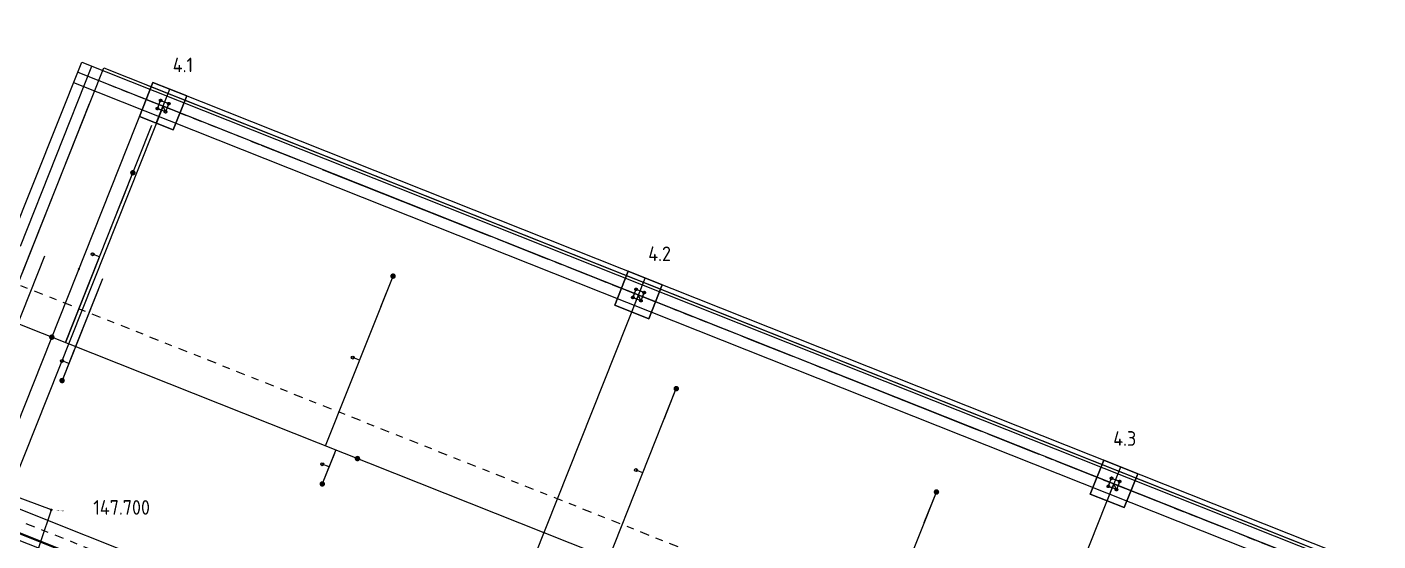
# Model space of a CAD drawing. Extents: x 651137 to 1302312, y 4767326 to 9534713.
# Drawn here: x 651150.05 to 651168.53, y 4767357.76 to 4767364.79 of the extents above; entities that cross this region are included whole.
import ezdxf

# ---------------------------------------------------------------- set-up
doc = ezdxf.new("R2010")
doc.units = 0
doc.header["$LTSCALE"] = 0.1
doc.header["$PDMODE"] = 33
doc.header["$PDSIZE"] = 0.02
for name, pattern in [('1', [0]), ('ACAD_ISO08W100', [36, 24, -3, 6, -3]), ('CENTER', [2, 1.25, -0.25, 0.25, -0.25])]:
    doc.linetypes.add(name, pattern=pattern)
for name, color, linetype in [('1', 7, 'Continuous'), ('Center line', 200, 'Continuous'), ('Fire water line', 1, '1'), ('picket', 7, 'Continuous'), ('Pipe support', 41, 'Continuous'), ('viewport', 7, '1'), ('Отметка', 7, 'Continuous')]:
    doc.layers.add(name, color=color, linetype=linetype)
doc.styles.add('Geocad', font='ariali.ttf', dxfattribs={"height": 0.12})
doc.styles.get("Standard").update_dxf_attribs({"font": 'isocp.shx'})
doc.dimstyles.get("Standard").update_dxf_attribs({"dimtxt": 0.18, "dimasz": 0.18, "dimexe": 0.18, "dimexo": 0.0625, "dimgap": 0.09, "dimtad": 0, "dimtih": 1, "dimtoh": 1, "dimdec": 4, "dimzin": 0, "dimdsep": 46, "dimtxsty": 'Standard', "dimcen": 0.09, "dimadec": 0, "dimazin": 0, "dimtfac": 1, "dimtdec": 4, "dimtofl": 0, "dimtmove": 0, "dimatfit": 3, "dimfxl": 1, "dimtolj": 1, "dimtzin": 0, "dimarcsym": 0})

# ---------------------------------------------------------------- blocks, each defined once
blk = doc.blocks.new('*D81')
at = {"layer": 'Defpoints', "color": 0, "transparency": 16777216}
for p in [(651142.054, 4767361.008), (651198.407, 4767338.603), (651198.412, 4767338.616)]:
    blk.add_point(p, dxfattribs=at)
at = {"layer": 'viewport', "color": 0, "lineweight": -2, "transparency": 16777216}
for p, q in [((651142.03, 4767360.95), (651141.982, 4767360.828)), ((651142.216, 4767360.929), (651169.775, 4767349.979)), ((651198.239, 4767338.669), (651170.681, 4767349.619)), ((651198.389, 4767338.558), (651198.34, 4767338.436))]:
    blk.add_line(p, q, dxfattribs=at)
at = {"layer": 'viewport', "color": 0, "transparency": 16777216}
for points in [[(651142.227, 4767360.957), (651142.205, 4767360.901), (651142.049, 4767360.996)], [(651198.25, 4767338.697), (651198.228, 4767338.642), (651198.407, 4767338.603)]]:
    blk.add_solid(points, dxfattribs=at)
at = {"layer": 'viewport', "color": 0, "transparency": 16777216, "insert": (651170.228, 4767349.799), "char_height": 0.18, "attachment_point": 5}
blk.add_mtext('\\A1;60.6438', dxfattribs=at)

msp = doc.modelspace()

# ---------------------------------------------------------------- hatches: boundary and pattern name
at = {"layer": 'Center line', "lineweight": 0}
h = msp.add_hatch(color=1, dxfattribs=at)
h.dxf.hatch_style = 1
edge = h.paths.add_edge_path()
edge.add_arc((651151.49459, 4767362.79855), 0.03782, 0, 360)
h = msp.add_hatch(color=1, dxfattribs=at)
h.dxf.hatch_style = 1
edge = h.paths.add_edge_path()
edge.add_arc((651155.0545, 4767361.38428), 0.03782, 0, 360)
h = msp.add_hatch(color=1, dxfattribs=at)
h.dxf.hatch_style = 1
edge = h.paths.add_edge_path()
edge.add_arc((651150.3857, 4767360.54922), 0.03782, 0, 360)
h = msp.add_hatch(color=1, dxfattribs=at)
h.dxf.hatch_style = 1
edge = h.paths.add_edge_path()
edge.add_arc((651150.52632, 4767359.95533), 0.03782, -43.338314, 316.661686, ccw=False)
h = msp.add_hatch(color=1, dxfattribs=at)
h.dxf.hatch_style = 1
edge = h.paths.add_edge_path()
edge.add_arc((651158.92931, 4767359.84474), 0.03782, 0, 360)
h = msp.add_hatch(color=1, dxfattribs=at)
h.dxf.hatch_style = 1
edge = h.paths.add_edge_path()
edge.add_arc((651154.56769, 4767358.88761), 0.03782, 0, 360)
h = msp.add_hatch(color=1, dxfattribs=at)
h.dxf.hatch_style = 1
edge = h.paths.add_edge_path()
edge.add_arc((651154.08616, 4767358.5409), 0.03782, -43.338314, 316.661686, ccw=False)
h = msp.add_hatch(color=1, dxfattribs=at)
h.dxf.hatch_style = 1
edge = h.paths.add_edge_path()
edge.add_arc((651162.48918, 4767358.43038), 0.03782, 0, 360)

# ---------------------------------------------------------------- linework, layer by layer
at = {"linetype": 'ACAD_ISO08W100', "lineweight": 0}
msp.add_line((651150.73948, 4767364.1748), (651200.69771, 4767344.32501), dxfattribs=at)
at = {"color": 1, "linetype": 'ACAD_ISO08W100', "lineweight": 0}
for p, q in [((651151.81562, 4767363.47822), (651152.00024, 4767363.94288)), ((651151.6756, 4767363.80286), (651152.14026, 4767363.61823)), ((651158.32093, 4767360.89347), (651158.50555, 4767361.35814)), ((651158.18091, 4767361.21812), (651158.64557, 4767361.03349)), ((651164.82624, 4767358.30873), (651165.01087, 4767358.7734)), ((651164.68623, 4767358.63338), (651165.15089, 4767358.44875))]:
    msp.add_line(p, q, dxfattribs=at)
at = {"lineweight": 0}
for p, q in [((651149.97888, 4767361.42105, -108.06232), (651150.90195, 4767363.74439, -108.06232)), ((651151.18402, 4767362.01685), (651151.75263, 4767363.44803)), ((651151.03307, 4767361.63706, -151.4), (651150.57154, 4767360.47538, -151.4))]:
    msp.add_line(p, q, dxfattribs=at)
at = {"color": 1, "lineweight": 0}
for p, q in [((651150.57154, 4767360.47538, -151.4), (651151.49459, 4767362.79855, -152.69)), ((651151.32844, 4767362.38035, -152.69), (651151.49459, 4767362.79855, -152.69)), ((651151.08022, 4767361.34932, -152.69), (651150.52632, 4767359.95533, -152.69)), ((651154.13139, 4767359.06096, -151.4), (651155.0545, 4767361.38428, -153.84191)), ((651154.88835, 4767360.96607, -153.84191), (651155.0545, 4767361.38428, -153.84191)), ((651150.69249, 4767360.37353, -152.69), (651150.52632, 4767359.95533, -152.69)), ((651157.98776, 4767357.47491, -152.69), (651158.92931, 4767359.84474, -152.69)), ((651158.76316, 4767359.42654, -152.69), (651158.92931, 4767359.84474, -152.69)), ((651154.27079, 4767359.00557, -151.4), (651154.08616, 4767358.5409, -153.84191)), ((651154.25233, 4767358.95909, -153.84191), (651154.08616, 4767358.5409, -153.84191)), ((651161.56604, 4767356.10698, -151.4), (651162.48918, 4767358.43038, -153.84191)), ((651162.32303, 4767358.01218, -153.84191), (651162.48918, 4767358.43038, -153.84191))]:
    msp.add_line(p, q, dxfattribs=at)
at = {"color": 3, "lineweight": 0}
msp.add_line((651151.08022, 4767361.34931, -152.69), (651150.71099, 4767360.41997, -152.69), dxfattribs=at)
at = {"lineweight": 0, "flags": 128}
msp.add_lwpolyline([(651149.55242, 4767358.45921), (651149.36775, 4767357.99456), (651193.97566, 4767340.27059), (651196.37578, 4767346.31125), (651151.76787, 4767364.03521), (651149.55245, 4767358.45919)], dxfattribs=at)
at = {"lineweight": 0, "extrusion": (-4.522e-17, -1.1381e-16, -1), "elevation": 0, "flags": 128}
for points in [[(-651151.58325, 4767363.57054), (-651151.76787, 4767364.03521), (-651152.23254, 4767363.85058), (-651152.04792, 4767363.38592)], [(-651151.90789, 4767363.71056), (-651151.88574, 4767363.6548), (-651151.82998, 4767363.67696), (-651151.87429, 4767363.78848), (-651151.98581, 4767363.74417), (-651151.9415, 4767363.63265)], [(-651158.08856, 4767360.9858), (-651158.27319, 4767361.45046), (-651158.73785, 4767361.26584), (-651158.55323, 4767360.80117)], [(-651158.41321, 4767361.12582), (-651158.39105, 4767361.07006), (-651158.33529, 4767361.09221), (-651158.3796, 4767361.20373), (-651158.49112, 4767361.15942), (-651158.44681, 4767361.0479)], [(-651164.59388, 4767358.40106), (-651164.7785, 4767358.86572), (-651165.24317, 4767358.6811), (-651165.05854, 4767358.21643)], [(-651164.91852, 4767358.54108), (-651164.89637, 4767358.48532), (-651164.84061, 4767358.50747), (-651164.88492, 4767358.61899), (-651164.99644, 4767358.57468), (-651164.95213, 4767358.46316)]]:
    msp.add_lwpolyline(points, close=True, dxfattribs=at)
at = {"color": 1, "linetype": 'ACAD_ISO08W100', "lineweight": 0}
for points in [[(651152.23258, 4767363.85057), (651151.76791, 4767364.0352), (651151.58329, 4767363.57053), (651152.04794, 4767363.3859), (651152.23258, 4767363.85057)], [(651151.85217, 4767363.7327), (651151.83001, 4767363.67694), (651151.88577, 4767363.65479)], [(651151.85217, 4767363.7327), (651151.87432, 4767363.78846), (651151.93008, 4767363.76631)], [(651151.96369, 4767363.68839), (651151.94153, 4767363.63263), (651151.88577, 4767363.65479)], [(651151.96369, 4767363.68839), (651151.98584, 4767363.74415), (651151.93008, 4767363.76631)], [(651158.73789, 4767361.26583), (651158.27322, 4767361.45045), (651158.0886, 4767360.98579), (651158.55326, 4767360.80116), (651158.73789, 4767361.26583)], [(651158.35748, 4767361.14796), (651158.33533, 4767361.0922), (651158.39109, 4767361.07005)], [(651158.35748, 4767361.14796), (651158.37964, 4767361.20372), (651158.4354, 4767361.18157)], [(651158.469, 4767361.10365), (651158.44685, 4767361.04789), (651158.39109, 4767361.07005)], [(651158.469, 4767361.10365), (651158.49116, 4767361.15941), (651158.4354, 4767361.18157)], [(651165.2432, 4767358.68109), (651164.77854, 4767358.86571), (651164.59391, 4767358.40104), (651165.05857, 4767358.21642), (651165.2432, 4767358.68109)], [(651164.86279, 4767358.56322), (651164.84064, 4767358.50746), (651164.8964, 4767358.4853)], [(651164.8628, 4767358.56322), (651164.88495, 4767358.61898), (651164.94071, 4767358.59682)], [(651164.97431, 4767358.51891), (651164.95216, 4767358.46315), (651164.8964, 4767358.4853)], [(651164.97431, 4767358.51891), (651164.99647, 4767358.57467), (651164.94071, 4767358.59682)]]:
    msp.add_lwpolyline(points, dxfattribs=at)
at = {"lineweight": 0, "extrusion": (-4.522e-17, -1.1381e-16, -1), "elevation": 0, "flags": 128}
for points in [[(-651151.81558, 4767363.47823), (-651152.00021, 4767363.94289)], [(-651151.90789, 4767363.71056), (-651149.6924, 4767358.13458)], [(-651151.67556, 4767363.80287), (-651152.14023, 4767363.61825)], [(-651200.69775, 4767344.32499), (-651151.90789, 4767363.71056)], [(-651158.3209, 4767360.89349), (-651158.50552, 4767361.35815)], [(-651156.19771, 4767355.54984), (-651158.41321, 4767361.12582)], [(-651158.18088, 4767361.21813), (-651158.64554, 4767361.03351)], [(-651164.82621, 4767358.30874), (-651165.01083, 4767358.77341)], [(-651162.70303, 4767352.96509), (-651164.91852, 4767358.54108)], [(-651164.68619, 4767358.63339), (-651165.15085, 4767358.44876)]]:
    msp.add_lwpolyline(points, dxfattribs=at)
at = {"color": 1, "linetype": 'ACAD_ISO08W100', "lineweight": 0}
for centre in [(651151.83001, 4767363.67694), (651151.87432, 4767363.78846), (651151.98584, 4767363.74415), (651151.94153, 4767363.63263), (651158.33533, 4767361.0922), (651158.37964, 4767361.20372), (651158.49116, 4767361.15941), (651158.44685, 4767361.04789), (651164.84064, 4767358.50746), (651164.88495, 4767358.61898), (651164.99647, 4767358.57467), (651164.95216, 4767358.46315)]:
    msp.add_circle(centre, 0.017, dxfattribs=at)
at = {"lineweight": 0, "extrusion": (-4.522e-17, -1.1381e-16, -1)}
for centre in [(-651151.82998, 4767363.67696), (-651151.87429, 4767363.78848), (-651151.98581, 4767363.74417), (-651151.9415, 4767363.63265), (-651158.33529, 4767361.09221), (-651158.3796, 4767361.20373), (-651158.49112, 4767361.15942), (-651158.44681, 4767361.0479), (-651164.84061, 4767358.50747), (-651164.88492, 4767358.61899), (-651164.99644, 4767358.57468), (-651164.95213, 4767358.46316)]:
    msp.add_circle(centre, 0.012, dxfattribs=at)
at = {"color": 1, "lineweight": 0}
for centre in [(651150.94411, 4767361.6839, -152.045), (651150.52571, 4767360.22458, -151.4), (651154.50396, 4767360.26948, -152.045), (651154.08556, 4767358.81016, -151.4), (651158.3788, 4767358.72991, -152.045)]:
    msp.add_circle(centre, 0.02064, dxfattribs=at)
at = {"lineweight": 0}
msp.add_circle((651150.75495, 4767361.47855, -108.06232), 0.008, dxfattribs=at)
at = {"color": 159, "lineweight": 0, "true_color": 0x22346e}
for centre in [(651150.3857, 4767360.54922), (651154.56769, 4767358.88761, -151.4)]:
    msp.add_circle(centre, 0.02064, dxfattribs=at)
at = {"layer": '1', "color": 6, "lineweight": 0}
msp.add_point((651150.3797, 4767358.1862, -147.1986), dxfattribs=at)
at = {"layer": 'Center line', "linetype": 'CENTER', "lineweight": 0}
msp.add_line((651142.13131, 4767361.13881, -151.4), (651198.48225, 4767338.74901, -151.4), dxfattribs=at)
at = {"layer": 'Center line', "linetype": 'CENTER', "lineweight": 0, "elevation": -151.4, "flags": 128}
for points in [[(651141.059, 4767364.793), (651199.59, 4767341.537)], [(651150.73948, 4767364.1748), (651200.69775, 4767344.32499)]]:
    msp.add_lwpolyline(points, dxfattribs=at)
at = {"layer": 'Center line', "color": 5, "lineweight": 0, "elevation": -152.69, "flags": 128}
for points in [[(651149.81642, 4767361.85146), (651150.79487, 4767364.31421)], [(651149.95581, 4767361.79607), (651150.93426, 4767364.25882)]]:
    msp.add_lwpolyline(points, dxfattribs=at)
at = {"layer": 'Center line', "color": 3, "lineweight": 0, "elevation": -152.69, "flags": 128}
for points in [[(651150.10451, 4767361.73699), (651151.09651, 4767364.23385)], [(651149.2685, 4767359.63302), (651150.10442, 4767361.73702)]]:
    msp.add_lwpolyline(points, dxfattribs=at)
at = {"layer": 'Center line', "color": 1, "lineweight": 0, "flags": 128}
for points, elevation in [([(651151.09651, 4767364.23385), (651200.76717, 4767344.49971)], -151.4), ([(651151.69051, 4767363.99923), (651200.76717, 4767344.49971)], -151.4), ([(651148.82815, 4767357.98299), (651150.29028, 4767361.66317)], -152.69), ([(651149.92106, 4767360.73384), (651195.57037, 4767342.59618)], -151.4)]:
    msp.add_lwpolyline(points, dxfattribs=dict(at, elevation=elevation))
at = {"layer": 'Fire water line', "linetype": 'Continuous', "lineweight": 0, "elevation": -147.439, "flags": 128}
msp.add_lwpolyline([(651150.09762, 4767357.34872), (651150.3797, 4767358.1862), (651142.04009, 4767361.28747)], dxfattribs=at)
at = {"layer": 'picket', "color": 3, "linetype": 'Continuous', "lineweight": 0}
for p, q in [((651142.20909, 4767361.26931), (651198.52245, 4767338.89444)), ((651142.05353, 4767361.00831), (651198.41168, 4767338.61564))]:
    msp.add_line(p, q, dxfattribs=at)
at = {"layer": 'picket', "linetype": 'CENTER', "lineweight": 0}
msp.add_line((651142.05365, 4767361.00851, 0), (651198.40501, 4767338.61854, 0), dxfattribs=at)
at = {"layer": 'picket', "color": 3, "linetype": 'Continuous', "lineweight": 0, "flags": 128}
for points in [[(651150.79487, 4767364.31421), (651200.73795, 4767344.47042)], [(651150.6841, 4767364.0354), (651200.62717, 4767344.19163)]]:
    msp.add_lwpolyline(points, dxfattribs=at)
at = {"layer": 'Pipe support', "color": 5, "lineweight": 0, "ltscale": 0.2}
for p, q in [((651151.03704, 4767361.64698, -152.045), (651150.94411, 4767361.6839, -152.045)), ((651150.61864, 4767360.18766, -151.4), (651150.52571, 4767360.22458, -151.4)), ((651154.59689, 4767360.23256, -152.045), (651154.50396, 4767360.26948, -152.045)), ((651154.17849, 4767358.77324, -151.4), (651154.08556, 4767358.81016, -151.4)), ((651158.47173, 4767358.69298, -152.045), (651158.3788, 4767358.72991, -152.045))]:
    msp.add_line(p, q, dxfattribs=at)

# ---------------------------------------------------------------- texts
at = {"lineweight": 0, "char_height": 0.2, "attachment_point": 1}
for s, width, insert in [('4.1', 0.4281699, (651152.04054, 4767364.37471)), ('4.2', 0.4281699, (651158.54592, 4767361.79012)), ('4.3', 0.4281699, (651164.90819, 4767359.26239, 152.69)), ('147.700', 0.218473, (651150.95305, 4767358.31961))]:
    msp.add_mtext_dynamic_manual_height_columns(s, width=width, gutter_width=1, heights=[0], dxfattribs=dict(at, insert=insert))
at = {"layer": 'Отметка', "color": 6, "lineweight": 0, "style": 'Geocad'}
msp.add_text('-146.634', height=0.02, dxfattribs=at).set_placement((651150.44471, 4767358.16411, -146.634))

# ---------------------------------------------------------------- dimensions: what is measured, and where the dimension line sits
at = {"layer": 'viewport', "color": 5}
dim = msp.add_aligned_dim(p1=(651142.05353, 4767361.00831), p2=(651198.41168, 4767338.61564), distance=-0.01361, dimstyle='Standard', dxfattribs=at)
dim.commit()
dim.dimension.update_dxf_attribs({"geometry": '*D81', "text_midpoint": (651170.22758, 4767349.79933)})

doc.saveas('drawing.dxf')
